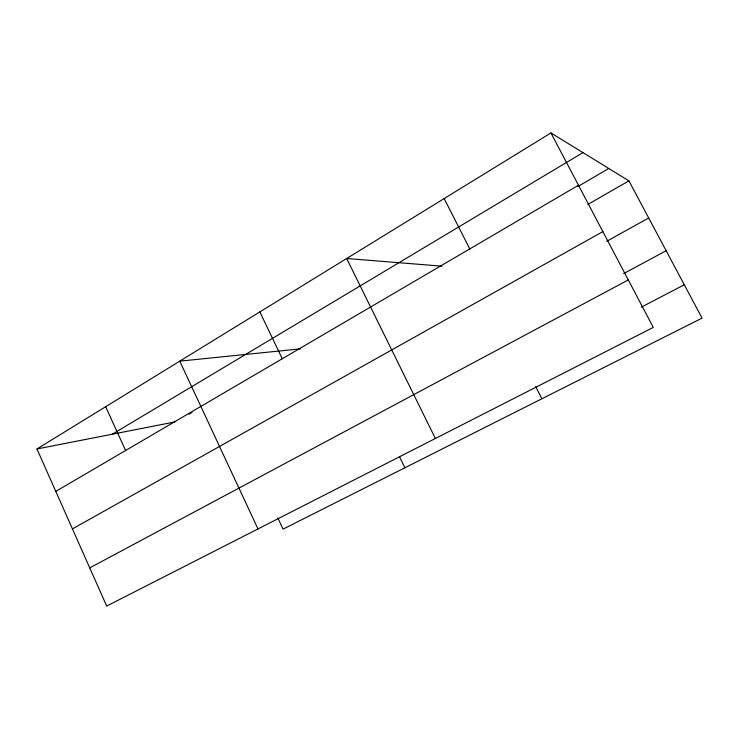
<?xml version="1.0" encoding="UTF-8"?>
<svg xmlns="http://www.w3.org/2000/svg" width="739" height="739" viewBox="0 0 739 739"><rect width="100%" height="100%" fill="white"/><g stroke="black" fill="none" stroke-linecap="round" stroke-linejoin="round"><path stroke-width="1.11" d="M550.934 132.928L653.276 327.395L106.693 606.072L36.95 448.961L550.934 132.928L628.907 180.843L702.05 318.103L283.055 529.124L277.809 517.937M112.328 434.199L582.96 152.603M55.785 491.398L578.471 185.249M188.99 414.173L191.964 412.436M577.972 186.496L608.77 168.474M587.902 204.435L628.907 180.843M72.431 528.893L602.867 231.603M606.682 241.302L648.685 217.968M623.679 273.596L666.153 250.733M89.742 567.885L628.298 279.924M641.332 307.147L684.296 284.783M36.95 448.961L175.014 421.923M300.625 348.836L179.762 361.149L257.985 528.939M441.876 266.16L346.683 258.511L435.373 438.495M444.167 198.579L469.773 248.914M535.673 386.58L541.872 398.774M399.356 456.416L404.889 467.769M259.842 311.904L282.27 358.738M105.677 406.699L125.593 450.504"/></g></svg>
